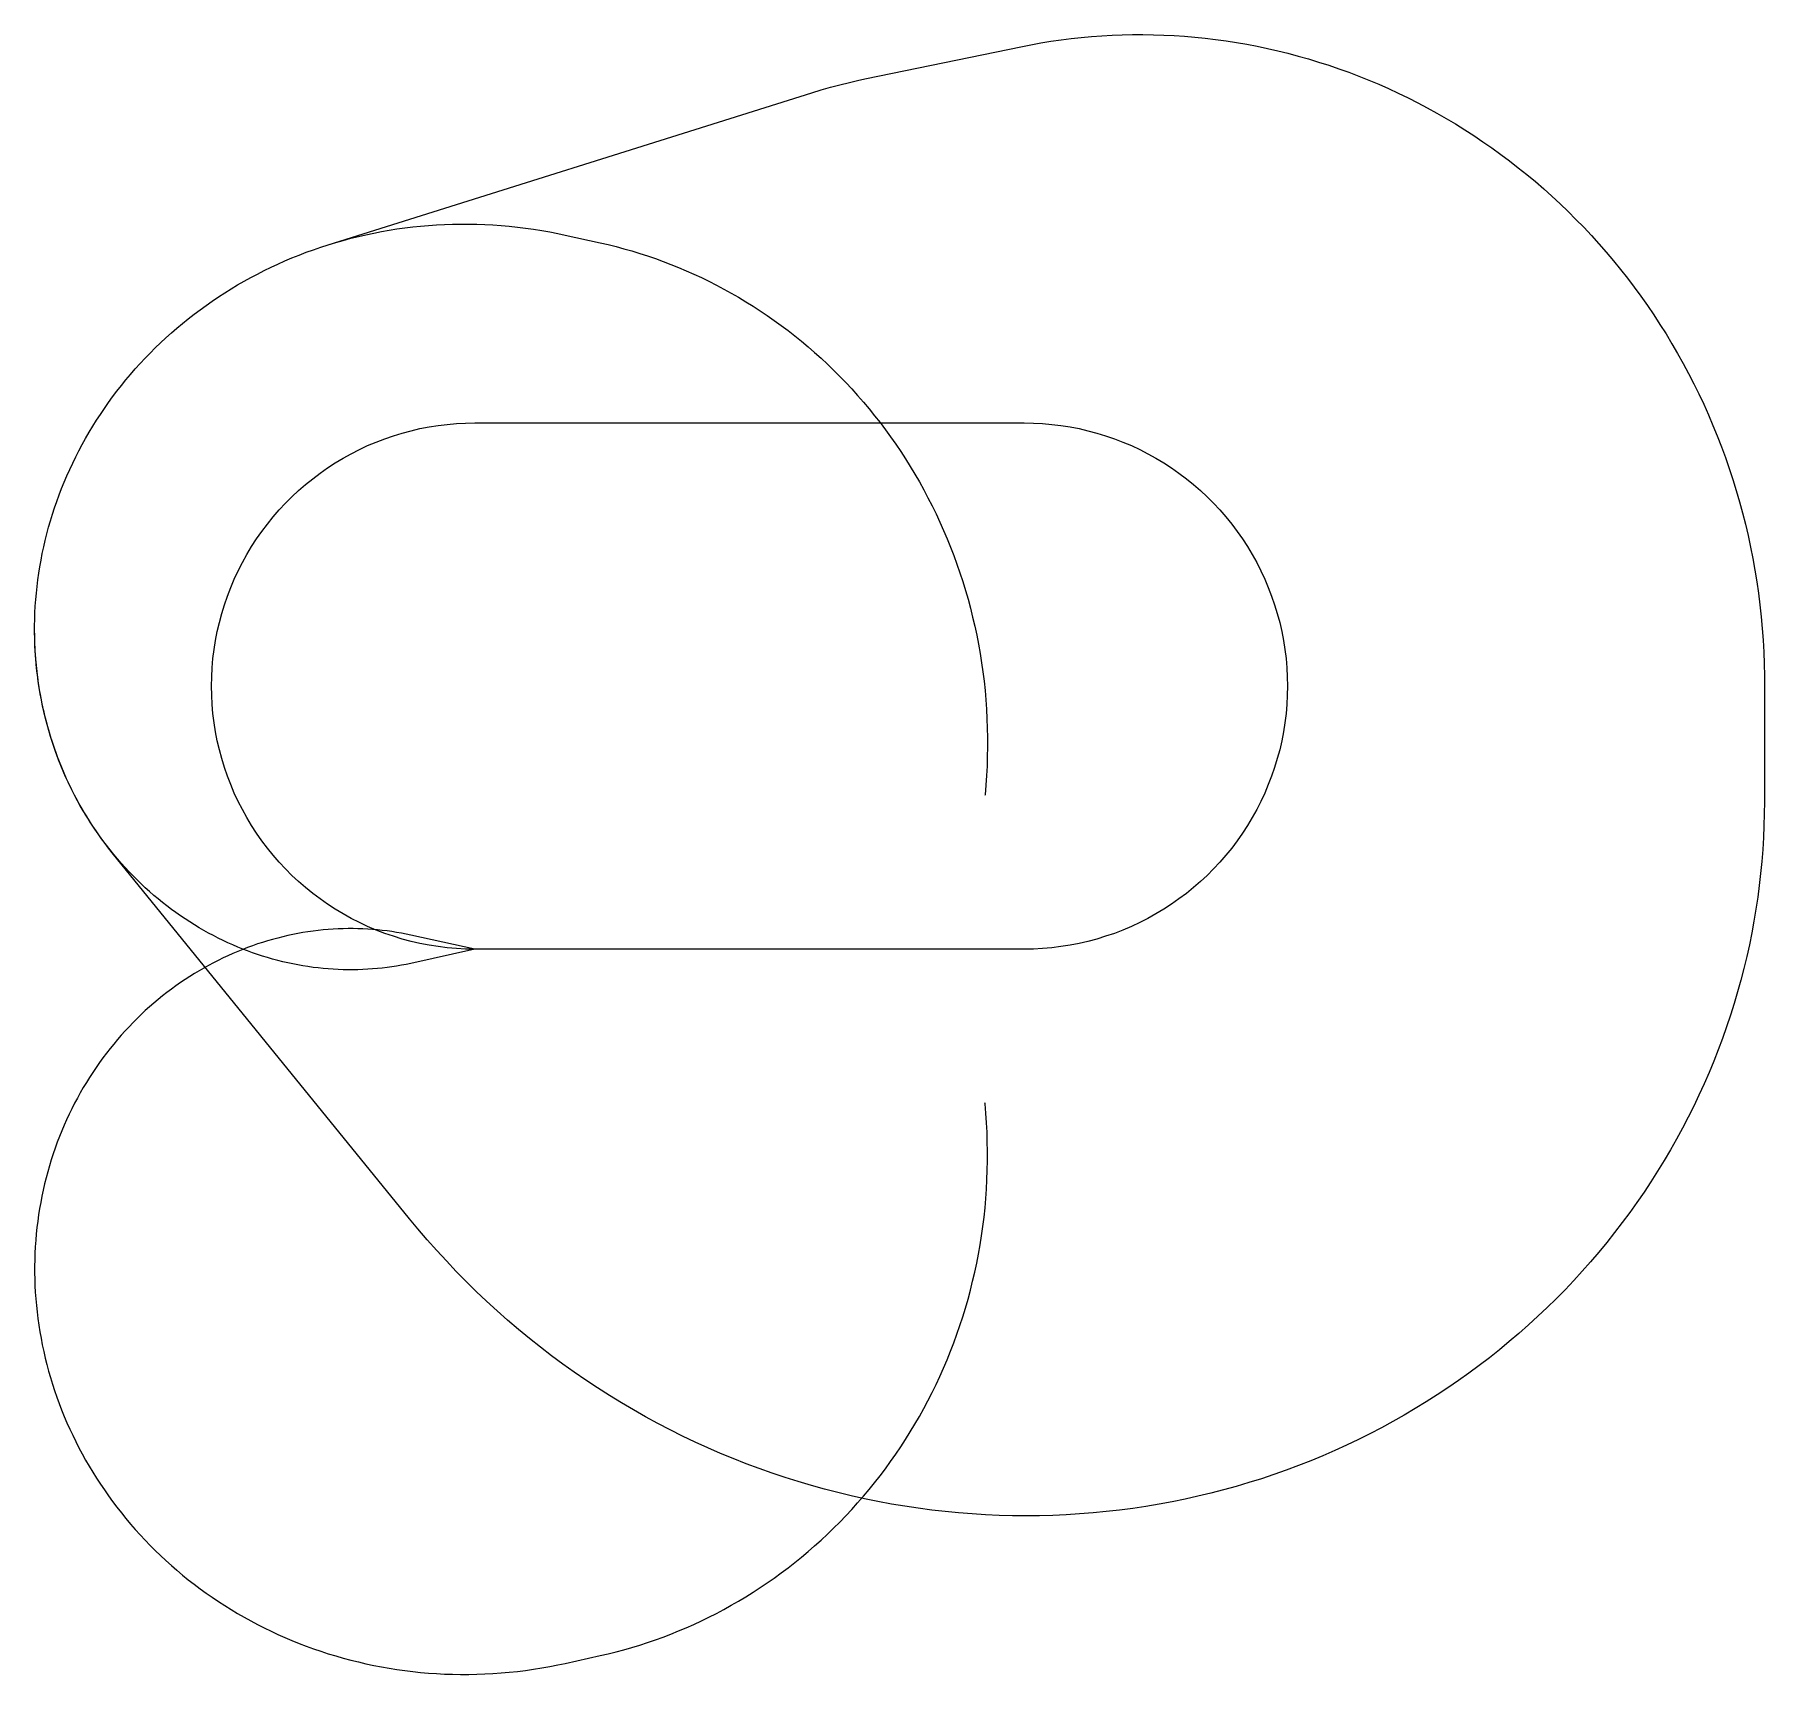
# Model space of a CAD drawing. Header units: metres. Extents: x -14204 to 41623, y -23407 to 29521.
import ezdxf

# ---------------------------------------------------------------- set-up
doc = ezdxf.new("R2010")
doc.units = ezdxf.units.M

msp = doc.modelspace()

# ---------------------------------------------------------------- linework, layer by layer
at = {"layer": 'NorminalTrack', "color": 1}
msp.add_lwpolyline([(0, 0), (0, 0), (-296, 5), (-592, 21), (-888, 47), (-1182, 83), (-1475, 129), (-1766, 186), (-2055, 252), (-2341, 329), (-2625, 416), (-2905, 512), (-3182, 618), (-3455, 734), (-3723, 860), (-3988, 994), (-4247, 1138), (-4501, 1291), (-4750, 1452), (-4992, 1622), (-5229, 1801), (-5460, 1987), (-5683, 2182), (-5900, 2384), (-6110, 2593), (-6312, 2810), (-6506, 3034), (-6693, 3264), (-6871, 3501), (-7042, 3744), (-7203, 3993), (-7356, 4247), (-7499, 4506), (-7634, 4770), (-7759, 5039), (-7875, 5312), (-7981, 5589), (-8078, 5869), (-8165, 6152), (-8241, 6439), (-8308, 6728), (-8365, 7019), (-8411, 7312), (-8447, 7606), (-8473, 7901), (-8488, 8197), (-8494, 8494), (-8488, 8790), (-8473, 9086), (-8447, 9381), (-8411, 9676), (-8365, 9969), (-8308, 10260), (-8241, 10548), (-8165, 10835), (-8078, 11118), (-7981, 11399), (-7875, 11675), (-7759, 11948), (-7634, 12217), (-7499, 12481), (-7356, 12740), (-7203, 12995), (-7042, 13243), (-6871, 13486), (-6693, 13723), (-6506, 13953), (-6312, 14177), (-6110, 14394), (-5900, 14603), (-5683, 14806), (-5460, 15000), (-5229, 15187), (-4992, 15365), (-4750, 15535), (-4501, 15697), (-4247, 15849), (-3988, 15993), (-3723, 16128), (-3455, 16253), (-3182, 16369), (-2905, 16475), (-2625, 16572), (-2341, 16658), (-2055, 16735), (-1766, 16802), (-1475, 16858), (-1182, 16905), (-888, 16941), (-592, 16967), (-296, 16982), (0, 16987), (0, 16987), (17738, 16987), (17738, 16987), (18034, 16982), (18330, 16967), (18625, 16941), (18920, 16905), (19213, 16858), (19504, 16802), (19792, 16735), (20079, 16658), (20362, 16572), (20643, 16475), (20919, 16369), (21192, 16253), (21461, 16128), (21725, 15993), (21984, 15849), (22239, 15697), (22487, 15535), (22730, 15365), (22967, 15187), (23197, 15000), (23421, 14806), (23638, 14603), (23847, 14394), (24050, 14177), (24244, 13953), (24431, 13723), (24609, 13486), (24779, 13243), (24941, 12995), (25093, 12740), (25237, 12481), (25372, 12217), (25497, 11948), (25613, 11675), (25719, 11399), (25816, 11118), (25902, 10835), (25979, 10548), (26046, 10260), (26102, 9969), (26149, 9676), (26185, 9381), (26211, 9086), (26226, 8790), (26231, 8494), (26226, 8197), (26211, 7901), (26185, 7606), (26149, 7312), (26102, 7019), (26046, 6728), (25979, 6439), (25902, 6152), (25816, 5869), (25719, 5589), (25613, 5312), (25497, 5039), (25372, 4770), (25237, 4506), (25093, 4247), (24941, 3993), (24779, 3744), (24609, 3501), (24431, 3264), (24244, 3034), (24050, 2810), (23847, 2593), (23638, 2384), (23421, 2182), (23197, 1987), (22967, 1801), (22730, 1622), (22487, 1452), (22239, 1291), (21984, 1138), (21725, 994), (21461, 860), (21192, 734), (20919, 618), (20643, 512), (20362, 416), (20079, 329), (19792, 252), (19504, 186), (19213, 129), (18920, 83), (18625, 47), (18330, 21), (18034, 5), (17738, 0), (0, 0)], dxfattribs=at)
at = {"layer": 'WindSpiral', "color": 5}
for points in [[(0, 0), (-2067, -457), (-2217, -488), (-2368, -517), (-2520, -544), (-2673, -568), (-2827, -590), (-2982, -609), (-3137, -625), (-3294, -638), (-3451, -649), (-3609, -657), (-3768, -663), (-3927, -665), (-4087, -665), (-4247, -662), (-4408, -657), (-4570, -648), (-4731, -637), (-4893, -622), (-5056, -605), (-5218, -585), (-5381, -562), (-5544, -536), (-5707, -507), (-5870, -475), (-6033, -441), (-6195, -403), (-6358, -362), (-6521, -319), (-6683, -272), (-6845, -222), (-7006, -170), (-7168, -114), (-7328, -55), (-7488, 6), (-7648, 71), (-7807, 139), (-7965, 209), (-8123, 283), (-8279, 359), (-8435, 439), (-8590, 521), (-8744, 607), (-8897, 695), (-9049, 787), (-9199, 881), (-9349, 978), (-9497, 1078), (-9644, 1181), (-9789, 1287), (-9933, 1396), (-10076, 1508), (-10217, 1622), (-10357, 1739), (-10494, 1859), (-10631, 1982), (-10765, 2108), (-10897, 2236), (-11028, 2367), (-11157, 2500), (-11284, 2637), (-11409, 2775), (-11531, 2917), (-11652, 3061), (-11770, 3207), (-11886, 3356), (-12000, 3508), (-12112, 3661), (-12221, 3818), (-12328, 3976), (-12432, 4137), (-12534, 4300), (-12633, 4465), (-12730, 4633), (-12823, 4803), (-12915, 4974), (-13003, 5148), (-13089, 5324), (-13171, 5502), (-13251, 5682), (-13328, 5863), (-13402, 6047), (-13473, 6232), (-13541, 6419), (-13606, 6608), (-13667, 6798), (-13726, 6990), (-13781, 7183), (-13833, 7378), (-13882, 7575), (-13927, 7772), (-13970, 7971), (-14008, 8172), (-14044, 8373), (-14076, 8576), (-14104, 8779), (-14129, 8984), (-14150, 9190), (-14168, 9396), (-14183, 9604), (-14193, 9812), (-14201, 10021), (-14204, 10230), (-14204, 10440), (-14200, 10651), (-14192, 10862), (-14181, 11073), (-14166, 11285), (-14147, 11497), (-14125, 11709), (-14099, 11922), (-14069, 12134), (-14035, 12347), (-13997, 12559), (-13956, 12771), (-13911, 12983), (-13861, 13195), (-13809, 13406), (-13752, 13617), (-13691, 13828), (-13627, 14038), (-13559, 14247), (-13487, 14456), (-13411, 14664), (-13331, 14871), (-13248, 15077), (-13160, 15282), (-13069, 15486), (-12975, 15689), (-12876, 15891), (-12774, 16091), (-12667, 16291), (-12558, 16488), (-12444, 16685), (-12327, 16880), (-12206, 17073), (-12081, 17264), (-11953, 17454), (-11821, 17642), (-11686, 17828), (-11547, 18012), (-11404, 18195), (-11258, 18375), (-11108, 18553), (-10955, 18728), (-10799, 18902), (-10639, 19073), (-10476, 19241), (-10310, 19408), (-10140, 19571), (-9967, 19732), (-9791, 19891), (-9611, 20046), (-9429, 20199), (-9243, 20349), (-9055, 20496), (-8863, 20640), (-8669, 20781), (-8472, 20919), (-8271, 21054), (-8068, 21186), (-7863, 21314), (-7654, 21439), (-7443, 21560), (-7230, 21679), (-7014, 21793), (-6795, 21904), (-6574, 22012), (-6351, 22116), (-6125, 22216), (-5897, 22313), (-5667, 22405), (-5435, 22494), (-5201, 22579), (-4964, 22661), (-4726, 22738), (-4726, 22738), (10879, 27644), (11179, 27735), (11481, 27822), (11786, 27903), (12092, 27979), (12400, 28050), (12643, 28102), (17627, 29131), (17949, 29195), (18272, 29253), (18596, 29305), (18922, 29352), (19249, 29393), (19577, 29428), (19907, 29458), (20237, 29482), (20569, 29501), (20901, 29513), (21234, 29520), (21568, 29521), (21902, 29516), (22236, 29505), (22571, 29489), (22906, 29466), (23242, 29438), (23577, 29404), (23912, 29364), (24247, 29318), (24582, 29266), (24916, 29208), (25249, 29144), (25583, 29074), (25915, 28998), (26246, 28917), (26577, 28829), (26907, 28736), (27235, 28636), (27562, 28531), (27888, 28420), (28212, 28303), (28535, 28180), (28856, 28052), (29176, 27917), (29493, 27777), (29808, 27631), (30122, 27479), (30433, 27322), (30742, 27159), (31048, 26990), (31352, 26816), (31653, 26636), (31952, 26451), (32248, 26260), (32541, 26063), (32831, 25862), (33117, 25655), (33401, 25442), (33681, 25225), (33958, 25002), (34231, 24774), (34501, 24541), (34767, 24303), (35029, 24059), (35288, 23811), (35542, 23558), (35793, 23301), (36039, 23038), (36281, 22771), (36518, 22499), (36751, 22223), (36980, 21942), (37204, 21657), (37424, 21368), (37638, 21074), (37848, 20776), (38053, 20475), (38253, 20169), (38448, 19859), (38638, 19545), (38822, 19228), (39001, 18907), (39175, 18582), (39343, 18254), (39506, 17923), (39664, 17588), (39815, 17250), (39961, 16909), (40101, 16565), (40236, 16218), (40364, 15868), (40487, 15515), (40603, 15160), (40714, 14802), (40818, 14442), (40917, 14080), (41009, 13715), (41094, 13349), (41174, 12980), (41247, 12609), (41314, 12237), (41374, 11863), (41428, 11488), (41475, 11111), (41516, 10732), (41551, 10353), (41578, 9972), (41600, 9591), (41614, 9208), (41622, 8825), (41623, 8569), (41623, 4755), (41620, 4371), (41610, 3987), (41593, 3602), (41570, 3216), (41539, 2831), (41502, 2446), (41458, 2061), (41408, 1676), (41350, 1292), (41286, 908), (41215, 525), (41137, 142), (41052, -240), (40961, -620), (40863, -1000), (40758, -1378), (40646, -1755), (40528, -2131), (40403, -2504), (40271, -2877), (40133, -3247), (39987, -3615), (39836, -3982), (39677, -4346), (39512, -4708), (39341, -5067), (39163, -5424), (38979, -5778), (38788, -6129), (38591, -6478), (38387, -6823), (38178, -7166), (37962, -7505), (37739, -7840), (37511, -8173), (37277, -8501), (37036, -8826), (36790, -9148), (36537, -9465), (36279, -9778), (36015, -10087), (35745, -10392), (35470, -10693), (35189, -10989), (34902, -11280), (34610, -11567), (34313, -11849), (34010, -12127), (33703, -12399), (33390, -12666), (33072, -12928), (32749, -13185), (32421, -13437), (32088, -13683), (31751, -13924), (31409, -14159), (31063, -14388), (30712, -14611), (30356, -14829), (29997, -15041), (29634, -15246), (29266, -15446), (28894, -15639), (28519, -15827), (28140, -16007), (27758, -16182), (27371, -16350), (26982, -16511), (26589, -16666), (26193, -16814), (25794, -16955), (25392, -17089), (24988, -17217), (24580, -17338), (24170, -17451), (23758, -17558), (23343, -17658), (22926, -17750), (22507, -17835), (22085, -17913), (21663, -17984), (21238, -18048), (20812, -18104), (20384, -18153), (19955, -18194), (19524, -18228), (19093, -18254), (18661, -18273), (18227, -18284), (17794, -18288), (17359, -18284), (16924, -18273), (16489, -18254), (16054, -18227), (15619, -18193), (15183, -18151), (14749, -18102), (14314, -18044), (13880, -17980), (13446, -17907), (13014, -17827), (12582, -17739), (12151, -17644), (11722, -17540), (11294, -17430), (10867, -17311), (10442, -17185), (10019, -17052), (9597, -16911), (9178, -16762), (8760, -16606), (8345, -16443), (7932, -16272), (7522, -16093), (7115, -15908), (6710, -15715), (6308, -15514), (5910, -15307), (5514, -15092), (5122, -14870), (4733, -14641), (4348, -14405), (3967, -14162), (3589, -13912), (3215, -13655), (2846, -13392), (2480, -13122), (2119, -12844), (1763, -12561), (1411, -12271), (1063, -11974), (721, -11671), (383, -11362), (51, -11046), (-276, -10724), (-599, -10397), (-915, -10063), (-1226, -9723), (-1532, -9378), (-1832, -9027), (-2103, -8698), (-11696, 3115), (-11814, 3263), (-11929, 3413), (-12042, 3565), (-12153, 3720), (-12261, 3877), (-12367, 4036), (-12470, 4198), (-12571, 4362), (-12669, 4528), (-12765, 4696), (-12858, 4867), (-12948, 5039), (-13035, 5214), (-13120, 5391), (-13202, 5569), (-13280, 5750), (-13356, 5932), (-13429, 6116), (-13499, 6302), (-13566, 6490), (-13629, 6679), (-13690, 6870), (-13747, 7062), (-13801, 7256), (-13852, 7452), (-13899, 7649), (-13944, 7847), (-13984, 8046), (-14022, 8247), (-14056, 8449), (-14087, 8652), (-14114, 8856), (-14137, 9061), (-14158, 9267), (-14174, 9474), (-14187, 9681), (-14196, 9890), (-14202, 10099), (-14204, 10309), (-14204, 10325)], [(0, 0), (-2067, -457), (-2217, -488), (-2368, -517), (-2520, -544), (-2673, -568), (-2827, -590), (-2982, -609), (-3137, -625), (-3294, -638), (-3451, -649), (-3609, -657), (-3768, -663), (-3927, -665), (-4087, -665), (-4247, -662), (-4408, -657), (-4570, -648), (-4731, -637), (-4893, -622), (-5056, -605), (-5218, -585), (-5381, -562), (-5544, -536), (-5707, -507), (-5870, -475), (-6033, -441), (-6195, -403), (-6358, -362), (-6521, -319), (-6683, -272), (-6845, -222), (-7006, -170), (-7168, -114), (-7328, -55), (-7488, 6), (-7648, 71), (-7807, 139), (-7965, 209), (-8123, 283), (-8279, 359), (-8435, 439), (-8590, 521), (-8744, 607), (-8897, 695), (-9049, 787), (-9199, 881), (-9349, 978), (-9497, 1078), (-9644, 1181), (-9789, 1287), (-9933, 1396), (-10076, 1508), (-10217, 1622), (-10357, 1739), (-10494, 1859), (-10631, 1982), (-10765, 2108), (-10897, 2236), (-11028, 2367), (-11157, 2500), (-11284, 2637), (-11409, 2775), (-11531, 2917), (-11652, 3061), (-11770, 3207), (-11886, 3356), (-12000, 3508), (-12112, 3661), (-12221, 3818), (-12328, 3976), (-12432, 4137), (-12534, 4300), (-12633, 4465), (-12730, 4633), (-12823, 4803), (-12915, 4974), (-13003, 5148), (-13089, 5324), (-13171, 5502), (-13251, 5682), (-13328, 5863), (-13402, 6047), (-13473, 6232), (-13541, 6419), (-13606, 6608), (-13667, 6798), (-13726, 6990), (-13781, 7183), (-13833, 7378), (-13882, 7575), (-13927, 7772), (-13970, 7971), (-14008, 8172), (-14044, 8373), (-14076, 8576), (-14104, 8779), (-14129, 8984), (-14150, 9190), (-14168, 9396), (-14183, 9604), (-14193, 9812), (-14201, 10021), (-14204, 10230), (-14204, 10440), (-14200, 10651), (-14192, 10862), (-14181, 11073), (-14166, 11285), (-14147, 11497), (-14125, 11709), (-14099, 11922), (-14069, 12134), (-14035, 12347), (-13997, 12559), (-13956, 12771), (-13911, 12983), (-13861, 13195), (-13809, 13406), (-13752, 13617), (-13691, 13828), (-13627, 14038), (-13559, 14247), (-13487, 14456), (-13411, 14664), (-13331, 14871), (-13248, 15077), (-13160, 15282), (-13069, 15486), (-12975, 15689), (-12876, 15891), (-12774, 16091), (-12667, 16291), (-12558, 16488), (-12444, 16685), (-12327, 16880), (-12206, 17073), (-12081, 17264), (-11953, 17454), (-11821, 17642), (-11686, 17828), (-11547, 18012), (-11404, 18195), (-11258, 18375), (-11108, 18553), (-10955, 18728), (-10799, 18902), (-10639, 19073), (-10476, 19241), (-10310, 19408), (-10140, 19571), (-9967, 19732), (-9791, 19891), (-9611, 20046), (-9429, 20199), (-9243, 20349), (-9055, 20496), (-8863, 20640), (-8669, 20781), (-8472, 20919), (-8271, 21054), (-8068, 21186), (-7863, 21314), (-7654, 21439), (-7443, 21560), (-7230, 21679), (-7014, 21793), (-6795, 21904), (-6574, 22012), (-6351, 22116), (-6125, 22216), (-5897, 22313), (-5667, 22405), (-5435, 22494), (-5201, 22579), (-4964, 22661), (-4726, 22738), (-4486, 22811), (-4245, 22880), (-4001, 22945), (-3756, 23006), (-3510, 23062), (-3261, 23115), (-3012, 23163), (-2761, 23207), (-2509, 23247), (-2255, 23282), (-2001, 23314), (-1745, 23340), (-1489, 23362), (-1231, 23380), (-973, 23394), (-714, 23402), (-454, 23407), (-194, 23406), (67, 23402), (328, 23392), (590, 23378), (852, 23360), (1114, 23337), (1376, 23309), (1638, 23277), (1900, 23240), (2162, 23198), (2424, 23151), (2686, 23100), (2922, 23050), (4050, 22801), (4306, 22742), (4562, 22678), (4817, 22610), (5072, 22538), (5326, 22460), (5579, 22378), (5831, 22292), (6081, 22201), (6331, 22105), (6580, 22005), (6827, 21900), (7073, 21791), (7318, 21677), (7561, 21559), (7802, 21436), (8042, 21309), (8280, 21177), (8516, 21041), (8751, 20900), (8983, 20755), (9213, 20606), (9441, 20453), (9666, 20295), (9890, 20133), (10111, 19967), (10329, 19797), (10545, 19622), (10758, 19443), (10969, 19261), (11176, 19074), (11381, 18883), (11583, 18689), (11782, 18490), (11977, 18288), (12170, 18082), (12359, 17872), (12545, 17659), (12728, 17441), (12907, 17221), (13082, 16996), (13254, 16769), (13423, 16537), (13587, 16303), (13748, 16065), (13905, 15824), (14057, 15580), (14206, 15332), (14351, 15082), (14492, 14828), (14629, 14572), (14761, 14313), (14889, 14051), (15012, 13786), (15132, 13519), (15246, 13249), (15357, 12977), (15462, 12703), (15564, 12426), (15660, 12146), (15752, 11865), (15839, 11581), (15921, 11296), (15998, 11008), (16070, 10719), (16138, 10428), (16200, 10135), (16258, 9841), (16310, 9545), (16357, 9248), (16400, 8949), (16437, 8649), (16469, 8348), (16495, 8046), (16517, 7743), (16533, 7439), (16544, 7135), (16549, 6829), (16550, 6523), (16544, 6217), (16534, 5910), (16518, 5602), (16497, 5295), (16470, 4987), (16467, 4959)], [(0, 0), (-2067, 457), (-2217, 488), (-2368, 517), (-2520, 544), (-2673, 568), (-2827, 590), (-2982, 609), (-3137, 625), (-3294, 638), (-3451, 649), (-3609, 657), (-3768, 663), (-3927, 665), (-4087, 665), (-4247, 662), (-4408, 657), (-4570, 648), (-4731, 637), (-4893, 622), (-5056, 605), (-5218, 585), (-5381, 562), (-5544, 536), (-5707, 507), (-5870, 475), (-6033, 441), (-6195, 403), (-6358, 362), (-6521, 319), (-6683, 272), (-6845, 222), (-7006, 170), (-7168, 114), (-7328, 55), (-7488, -6), (-7648, -71), (-7807, -139), (-7965, -209), (-8123, -283), (-8279, -359), (-8435, -439), (-8590, -521), (-8744, -607), (-8897, -695), (-9049, -787), (-9199, -881), (-9349, -978), (-9497, -1078), (-9644, -1181), (-9789, -1287), (-9933, -1396), (-10076, -1508), (-10217, -1622), (-10357, -1739), (-10494, -1859), (-10631, -1982), (-10765, -2108), (-10897, -2236), (-11028, -2367), (-11157, -2500), (-11284, -2637), (-11409, -2775), (-11531, -2917), (-11652, -3061), (-11770, -3207), (-11886, -3356), (-12000, -3508), (-12112, -3661), (-12221, -3818), (-12328, -3976), (-12432, -4137), (-12534, -4300), (-12633, -4465), (-12730, -4633), (-12823, -4803), (-12915, -4974), (-13003, -5148), (-13089, -5324), (-13171, -5502), (-13251, -5682), (-13328, -5863), (-13402, -6047), (-13473, -6232), (-13541, -6419), (-13606, -6608), (-13667, -6798), (-13726, -6990), (-13781, -7183), (-13833, -7378), (-13882, -7575), (-13927, -7772), (-13970, -7971), (-14008, -8172), (-14044, -8373), (-14076, -8576), (-14104, -8779), (-14129, -8984), (-14150, -9190), (-14168, -9396), (-14183, -9604), (-14193, -9812), (-14201, -10021), (-14204, -10230), (-14204, -10440), (-14200, -10651), (-14192, -10862), (-14181, -11073), (-14166, -11285), (-14147, -11497), (-14125, -11709), (-14099, -11922), (-14069, -12134), (-14035, -12347), (-13997, -12559), (-13956, -12771), (-13911, -12983), (-13861, -13195), (-13809, -13406), (-13752, -13617), (-13691, -13828), (-13627, -14038), (-13559, -14247), (-13487, -14456), (-13411, -14664), (-13331, -14871), (-13248, -15077), (-13160, -15282), (-13069, -15486), (-12975, -15689), (-12876, -15891), (-12774, -16091), (-12667, -16291), (-12558, -16488), (-12444, -16685), (-12327, -16880), (-12206, -17073), (-12081, -17264), (-11953, -17454), (-11821, -17642), (-11686, -17828), (-11547, -18012), (-11404, -18195), (-11258, -18375), (-11108, -18553), (-10955, -18728), (-10799, -18902), (-10639, -19073), (-10476, -19241), (-10310, -19408), (-10140, -19571), (-9967, -19732), (-9791, -19891), (-9611, -20046), (-9429, -20199), (-9243, -20349), (-9055, -20496), (-8863, -20640), (-8669, -20781), (-8472, -20919), (-8271, -21054), (-8068, -21186), (-7863, -21314), (-7654, -21439), (-7443, -21560), (-7230, -21679), (-7014, -21793), (-6795, -21904), (-6574, -22012), (-6351, -22116), (-6125, -22216), (-5897, -22313), (-5667, -22405), (-5435, -22494), (-5201, -22579), (-4964, -22661), (-4726, -22738), (-4486, -22811), (-4245, -22880), (-4001, -22945), (-3756, -23006), (-3510, -23062), (-3261, -23115), (-3012, -23163), (-2761, -23207), (-2509, -23247), (-2255, -23282), (-2001, -23314), (-1745, -23340), (-1489, -23362), (-1231, -23380), (-973, -23394), (-714, -23402), (-454, -23407), (-194, -23406), (67, -23402), (328, -23392), (590, -23378), (852, -23360), (1114, -23337), (1376, -23309), (1638, -23277), (1900, -23240), (2162, -23198), (2424, -23151), (2686, -23100), (2922, -23050), (4050, -22801), (4306, -22742), (4562, -22678), (4817, -22610), (5072, -22538), (5326, -22460), (5579, -22378), (5831, -22292), (6081, -22201), (6331, -22105), (6580, -22005), (6827, -21900), (7073, -21791), (7318, -21677), (7561, -21559), (7802, -21436), (8042, -21309), (8280, -21177), (8516, -21041), (8751, -20900), (8983, -20755), (9213, -20606), (9441, -20453), (9666, -20295), (9890, -20133), (10111, -19967), (10329, -19797), (10545, -19622), (10758, -19443), (10969, -19261), (11176, -19074), (11381, -18883), (11583, -18689), (11782, -18490), (11977, -18288), (12170, -18082), (12359, -17872), (12545, -17659), (12728, -17441), (12907, -17221), (13082, -16996), (13254, -16769), (13423, -16537), (13587, -16303), (13748, -16065), (13905, -15824), (14057, -15580), (14206, -15332), (14351, -15082), (14492, -14828), (14629, -14572), (14761, -14313), (14889, -14051), (15012, -13786), (15132, -13519), (15246, -13249), (15357, -12977), (15462, -12703), (15564, -12426), (15660, -12146), (15752, -11865), (15839, -11581), (15921, -11296), (15998, -11008), (16070, -10719), (16138, -10428), (16200, -10135), (16258, -9841), (16310, -9545), (16357, -9248), (16400, -8949), (16437, -8649), (16469, -8348), (16495, -8046), (16517, -7743), (16533, -7439), (16544, -7135), (16549, -6829), (16550, -6523), (16544, -6217), (16534, -5910), (16518, -5602), (16497, -5295), (16470, -4987), (16467, -4959)]]:
    msp.add_lwpolyline(points, dxfattribs=at)

doc.saveas('drawing.dxf')
